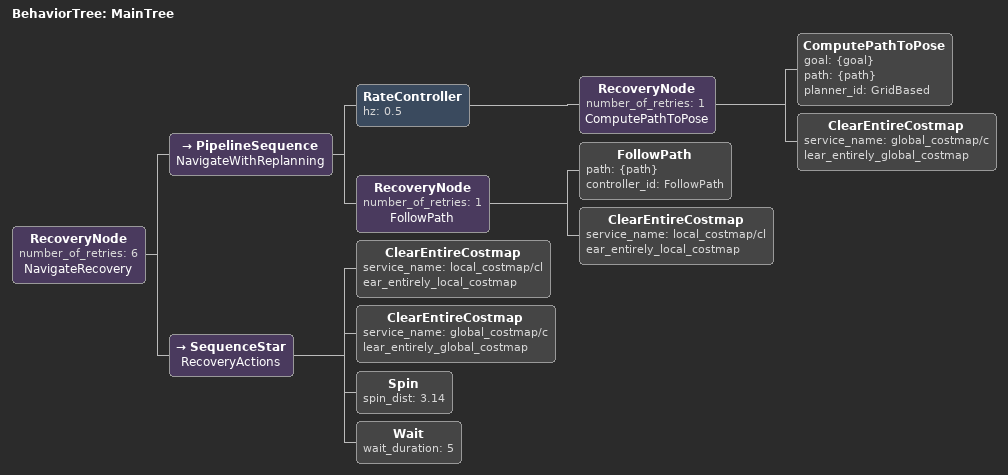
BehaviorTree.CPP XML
<!--
  This Behavior Tree replans the global path periodically at 1 Hz, and has
  recovery actions. Obtained from the official Nav2 package
-->
<root main_tree_to_execute="MainTree">
    <BehaviorTree ID="MainTree">
        <RecoveryNode number_of_retries="6" name="NavigateRecovery">
            <PipelineSequence name="NavigateWithReplanning">
                <RateController hz="0.5">
                    <RecoveryNode number_of_retries="1" name="ComputePathToPose">
                        <ComputePathToPose goal="{goal}" path="{path}" planner_id="GridBased"/>
                        <ClearEntireCostmap service_name="global_costmap/clear_entirely_global_costmap"/>
                    </RecoveryNode>
                </RateController>
            <RecoveryNode number_of_retries="1" name="FollowPath">
                <FollowPath path="{path}" controller_id="FollowPath"/>
                <ClearEntireCostmap service_name="local_costmap/clear_entirely_local_costmap"/>
            </RecoveryNode>
            </PipelineSequence>
            <SequenceStar name="RecoveryActions">
                <ClearEntireCostmap service_name="local_costmap/clear_entirely_local_costmap"/>
                <ClearEntireCostmap service_name="global_costmap/clear_entirely_global_costmap"/>
                <Spin spin_dist="3.14"/>
                <Wait wait_duration="5"/>
            </SequenceStar>
        </RecoveryNode>
    </BehaviorTree>
</root>
